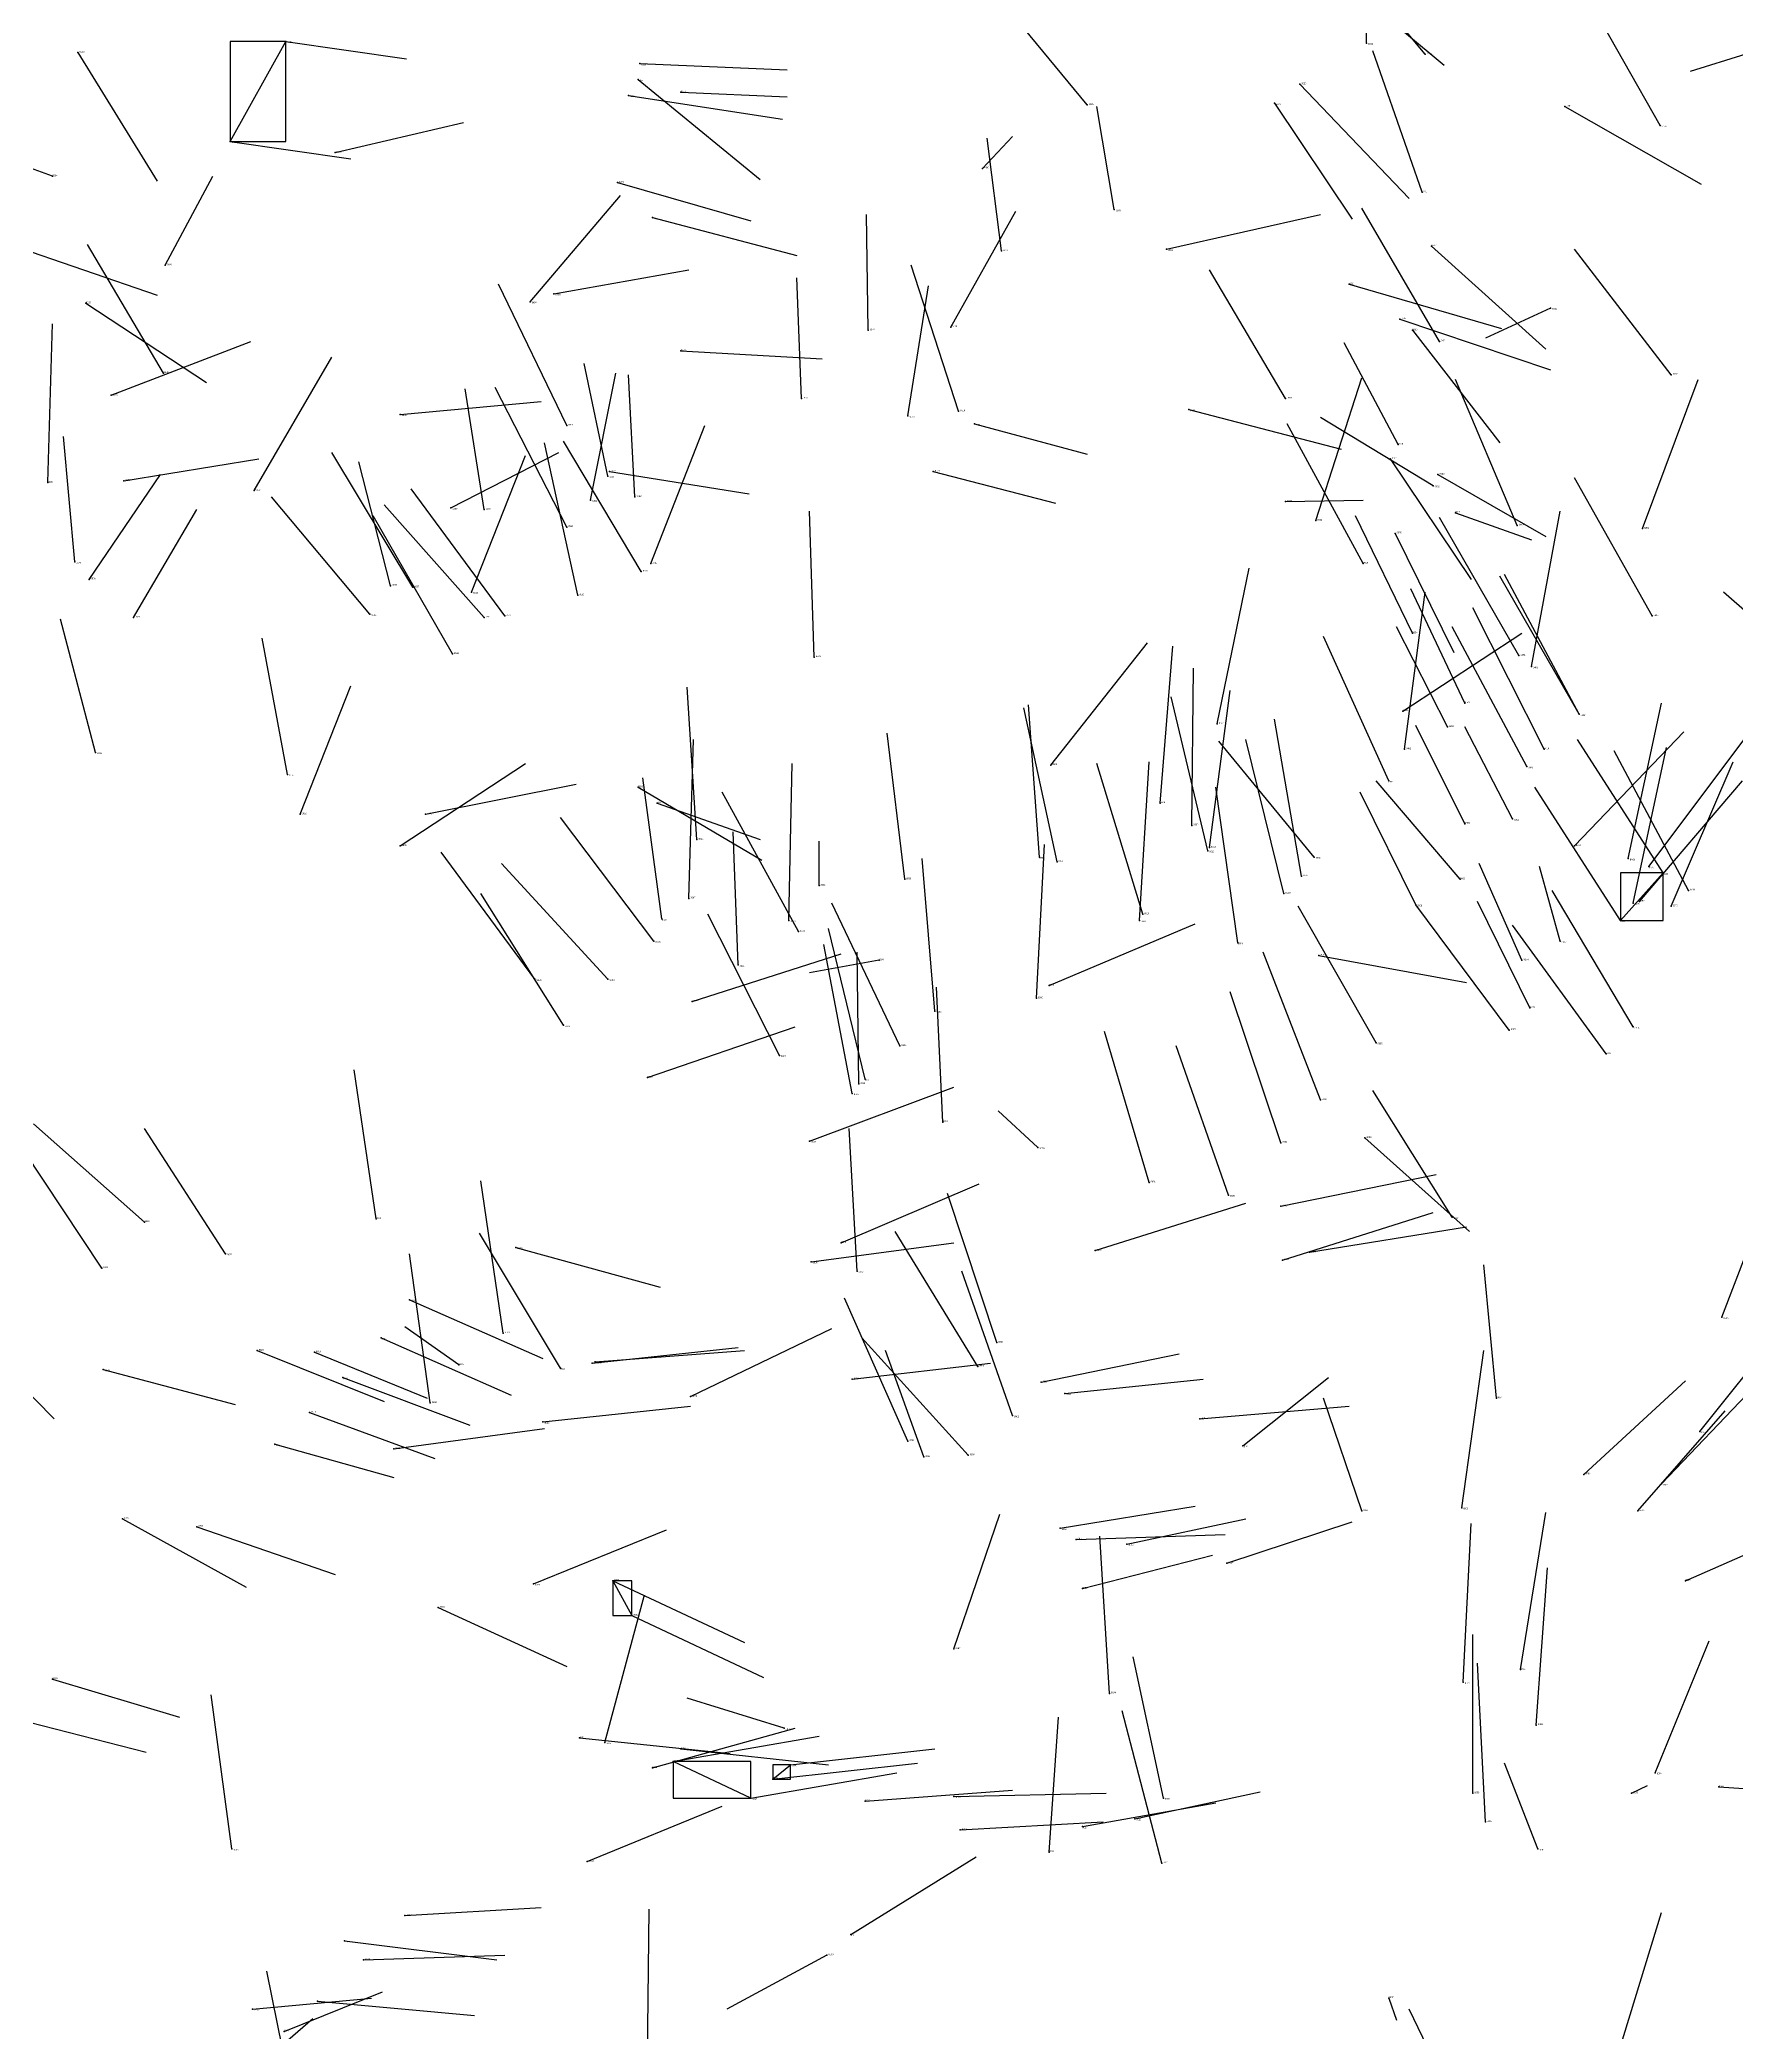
# Model space of a CAD drawing. Extents: x 59.1 to 70.8, y 600.3 to 605.1.
# Drawn here: x 63.155 to 64.224, y 602.016 to 603.272 of the extents above; entities that cross this region are included whole.
import ezdxf

# ---------------------------------------------------------------- set-up
doc = ezdxf.new("R2010")
doc.units = 0
for name, color, linetype in [('Clients', 3, 'CONTINUOUS'), ('Facilities', 3, 'CONTINUOUS'), ('Facilities_lines', 3, 'CONTINUOUS'), ('Min_max_boxes', 1, 'CONTINUOUS'), ('Normals', 1, 'CONTINUOUS'), ('Source_points', 5, 'CONTINUOUS'), ('Text', 3, 'CONTINUOUS')]:
    doc.layers.add(name, color=color, linetype=linetype)

msp = doc.modelspace()

# ---------------------------------------------------------------- linework, layer by layer
at = {"layer": 'Clients', "color": 5}
for p in [(63.31, 603.271, 462.538), (64.151, 602.717, 458.7), (63.528, 602.279, 459.633), (63.554, 602.187, 462.934), (63.628, 602.185, 462.741)]:
    msp.add_point(p, dxfattribs=at)
at = {"layer": 'Facilities', "color": 3}
for p in [(63.179, 603.264, 461.718), (63.991, 603.27, 461.925), (64.028, 603.263, 456.976), (63.532, 603.247, 462.538), (63.533, 603.257, 460.539), (63.526, 603.237, 460.484), (63.559, 603.239, 462.719), (63.949, 603.244, 460.963), (63.815, 603.231, 457.87), (63.933, 603.232, 457.049), (64.116, 603.23, 461.013), (64.176, 603.218, 457.842), (63.275, 603.208, 462.536), (63.341, 603.201, 459.941), (63.163, 603.186, 457.032), (63.749, 603.191, 462.832), (63.519, 603.182, 462.796), (64.026, 603.176, 462.342), (63.541, 603.16, 462.808), (63.832, 603.165, 457.061), (63.761, 603.139, 457.111), (63.865, 603.14, 461.94), (64.032, 603.142, 461.446), (63.234, 603.13, 455.112), (63.479, 603.112, 459.935), (63.98, 603.118, 461.645), (63.184, 603.106, 460.929), (63.464, 603.107, 462.026), (64.012, 603.096, 461.559), (64.107, 603.103, 462.779), (63.677, 603.089, 457.187), (63.729, 603.091, 455.644), (64.02, 603.089, 457.151), (63.559, 603.076, 462.638), (64.037, 603.082, 457.896), (63.233, 603.062, 461.269), (64.183, 603.061, 459.113), (63.2, 603.048, 459.96), (63.635, 603.046, 457.237), (63.94, 603.046, 457.833), (63.382, 603.036, 459.92), (63.702, 603.035, 459.958), (63.734, 603.038, 460.912), (63.879, 603.039, 461.953), (63.487, 603.029, 461.405), (63.744, 603.03, 462.254), (64.006, 603.008, 457.209), (64.011, 603.017, 461.301), (63.513, 602.997, 457.303), (63.514, 603, 462.725), (63.718, 603, 462.451), (64.036, 602.998, 461.232), (63.16, 602.993, 455.604), (63.208, 602.994, 462.198), (63.29, 602.988, 459.854), (63.53, 602.984, 457.74), (64.033, 602.991, 461.289), (63.414, 602.977, 462.058), (63.435, 602.976, 457.361), (63.502, 602.982, 455.701), (63.94, 602.981, 462.53), (64.047, 602.974, 461.202), (63.487, 602.965, 461.338), (63.959, 602.969, 461.027), (64.009, 602.961, 457.288), (64.086, 602.966, 459.145), (64.165, 602.964, 460.26), (63.177, 602.943, 459.887), (63.534, 602.937, 461.304), (63.54, 602.942, 459.133), (63.989, 602.942, 459.212), (63.186, 602.932, 459.272), (63.376, 602.928, 457.416), (63.39, 602.927, 461.423), (63.427, 602.924, 459.17), (63.494, 602.922, 459.783), (63.214, 602.908, 459.232), (63.363, 602.91, 461.032), (63.435, 602.908, 461.095), (63.448, 602.909, 459.897), (64.171, 602.909, 459.11), (64.02, 602.898, 457.371), (63.415, 602.885, 460.957), (63.643, 602.883, 460.732), (64.087, 602.884, 458.989), (64.095, 602.877, 460.363), (64.014, 602.849, 461.239), (64.053, 602.854, 457.336), (64.125, 602.847, 459.17), (64.125, 602.847, 458.95), (63.897, 602.841, 460.294), (64.042, 602.839, 457.404), (63.19, 602.823, 457.422), (64.015, 602.825, 460.363), (64.103, 602.825, 459.222), (63.311, 602.809, 455.793), (63.792, 602.815, 460.846), (64.092, 602.814, 458.997), (63.532, 602.801, 461.503), (64.005, 602.805, 459.045), (63.319, 602.784, 459.182), (63.398, 602.784, 462.756), (63.544, 602.791, 461.304), (63.861, 602.791, 459.845), (63.881, 602.777, 459.775), (64.053, 602.778, 457.452), (64.083, 602.781, 457.407), (63.382, 602.764, 455.507), (63.569, 602.768, 460.617), (63.785, 602.757, 459.883), (63.891, 602.761, 459.162), (63.892, 602.763, 460.441), (63.958, 602.757, 457.883), (64.122, 602.764, 460.865), (63.796, 602.754, 459.263), (63.95, 602.745, 459.587), (64.156, 602.756, 460.162), (64.169, 602.751, 460.723), (64.178, 602.747, 458.651), (63.646, 602.739, 461.372), (63.7, 602.743, 459.986), (63.939, 602.734, 459.639), (64.05, 602.743, 457.711), (64.194, 602.736, 458.582), (63.564, 602.731, 460.631), (63.85, 602.721, 459.209), (64.022, 602.727, 457.605), (64.159, 602.728, 460.149), (64.163, 602.729, 460.769), (64.183, 602.726, 460.656), (63.547, 602.718, 457.837), (63.627, 602.717, 460.506), (63.633, 602.71, 460.039), (63.848, 602.717, 459.934), (63.542, 602.704, 460.192), (63.91, 602.703, 459.729), (63.961, 602.695, 462.39), (64.113, 602.704, 455.535), (63.595, 602.689, 457.837), (63.684, 602.692, 455.722), (64.089, 602.692, 457.497), (63.467, 602.68, 460.281), (63.513, 602.68, 460.228), (63.791, 602.676, 461.417), (63.566, 602.666, 462.436), (63.719, 602.66, 460.257), (63.783, 602.668, 460.405), (64.094, 602.662, 457.54), (63.485, 602.651, 460.278), (64.081, 602.648, 458.799), (64.159, 602.65, 458.31), (63.621, 602.632, 459.387), (63.697, 602.638, 459.366), (63.997, 602.64, 458.878), (64.142, 602.633, 458.197), (63.538, 602.618, 462.377), (63.667, 602.608, 460.408), (63.671, 602.614, 457.787), (63.675, 602.617, 460.356), (63.962, 602.604, 458.928), (63.724, 602.59, 457.766), (63.64, 602.578, 462.313), (63.784, 602.574, 455.758), (63.937, 602.577, 458.978), (63.99, 602.58, 462.355), (63.854, 602.552, 459.121), (63.904, 602.544, 459.024), (63.937, 602.537, 462.047), (63.221, 602.527, 461.874), (63.367, 602.529, 457.917), (64.045, 602.53, 462.954), (63.272, 602.507, 460.657), (63.455, 602.511, 459.595), (63.66, 602.514, 462.469), (63.82, 602.509, 462.074), (63.955, 602.508, 462.007), (63.194, 602.498, 460.696), (63.641, 602.502, 462.968), (63.67, 602.496, 457.823), (63.938, 602.503, 462.062), (63.388, 602.478, 459.694), (63.447, 602.457, 460.795), (64.215, 602.467, 460.824), (63.292, 602.446, 459.908), (63.328, 602.445, 459.82), (63.37, 602.454, 459.74), (63.758, 602.451, 459.288), (63.195, 602.434, 460.027), (63.419, 602.437, 461.382), (63.483, 602.435, 460.551), (63.503, 602.438, 462.946), (63.505, 602.439, 463.007), (63.746, 602.436, 459.301), (63.346, 602.429, 459.788), (63.667, 602.428, 462.945), (63.786, 602.426, 462.618), (63.801, 602.419, 462.973), (63.325, 602.407, 459.838), (63.401, 602.413, 457.91), (63.565, 602.417, 461.867), (64.073, 602.416, 460.87), (63.472, 602.401, 463.201), (63.768, 602.405, 459.267), (63.886, 602.403, 462.444), (64.201, 602.395, 460.973), (63.303, 602.387, 459.885), (63.378, 602.384, 463.252), (63.702, 602.389, 459.307), (63.74, 602.38, 459.318), (63.913, 602.386, 462.685), (63.712, 602.379, 460.679), (64.128, 602.368, 461.073), (64.177, 602.362, 461.012), (63.988, 602.345, 460.92), (64.051, 602.347, 461.602), (64.162, 602.345, 461.061), (63.207, 602.34, 460.089), (63.254, 602.335, 459.98), (63.798, 602.334, 462.857), (63.808, 602.327, 462.343), (63.84, 602.324, 462.753), (63.903, 602.312, 462.713), (63.466, 602.299, 463.235), (63.516, 602.301, 459.645), (63.812, 602.296, 462.914), (64.192, 602.301, 461.229), (63.406, 602.284, 459.736), (63.731, 602.258, 461.078), (64.088, 602.245, 461.519), (63.163, 602.239, 460.118), (63.829, 602.23, 461.521), (64.052, 602.237, 461.589), (63.624, 602.208, 460.664), (64.098, 602.21, 461.571), (63.495, 602.202, 462.679), (63.511, 602.199, 461.638), (63.559, 602.195, 462.653), (63.541, 602.183, 463.166), (64.173, 602.18, 462.349), (63.617, 602.176, 462.795), (64.058, 602.167, 461.675), (64.158, 602.167, 462.596), (64.213, 602.171, 460.212), (63.603, 602.164, 462.844), (63.675, 602.162, 462.629), (63.731, 602.165, 462.437), (63.863, 602.164, 461.352), (63.735, 602.144, 462.53), (63.812, 602.146, 462.775), (63.845, 602.151, 462.791), (64.066, 602.149, 461.819), (63.276, 602.132, 461.309), (63.791, 602.13, 461.131), (64.099, 602.132, 461.17), (63.5, 602.124, 463.334), (63.862, 602.123, 461.56), (63.385, 602.09, 459.816), (63.347, 602.074, 459.919), (63.666, 602.078, 463.247), (63.359, 602.062, 459.869), (63.651, 602.065, 460.602), (63.289, 602.031, 460.03), (63.33, 602.036, 460.342), (64.005, 602.038, 460.232), (63.309, 602.017, 459.958)]:
    msp.add_point(p, dxfattribs=at)
at = {"layer": 'Facilities_lines', "color": 3}
for p, q in [((63.275, 603.208, 462.536), (63.31, 603.271, 462.538)), ((64.178, 602.747, 458.651), (64.151, 602.717, 458.7)), ((63.516, 602.301, 459.645), (63.528, 602.279, 459.633)), ((63.603, 602.164, 462.844), (63.554, 602.187, 462.934)), ((63.617, 602.176, 462.795), (63.628, 602.185, 462.741))]:
    msp.add_line(p, q, dxfattribs=at)
at = {"layer": 'Min_max_boxes', "color": 1}
for p, q in [((63.31, 603.271, 462.536), (63.275, 603.271, 462.536)), ((63.275, 603.271, 462.536), (63.275, 603.208, 462.536)), ((63.31, 603.271, 462.538), (63.275, 603.271, 462.538)), ((63.275, 603.271, 462.538), (63.275, 603.208, 462.538)), ((63.275, 603.271, 462.536), (63.275, 603.271, 462.538)), ((63.31, 603.208, 462.536), (63.31, 603.271, 462.536)), ((63.31, 603.208, 462.538), (63.31, 603.271, 462.538)), ((63.31, 603.271, 462.536), (63.31, 603.271, 462.538)), ((63.275, 603.208, 462.536), (63.31, 603.208, 462.536)), ((63.275, 603.208, 462.538), (63.31, 603.208, 462.538)), ((63.275, 603.208, 462.536), (63.275, 603.208, 462.538)), ((63.31, 603.208, 462.536), (63.31, 603.208, 462.538)), ((64.178, 602.747, 458.651), (64.151, 602.747, 458.651)), ((64.151, 602.747, 458.651), (64.151, 602.717, 458.651)), ((64.178, 602.747, 458.7), (64.151, 602.747, 458.7)), ((64.151, 602.747, 458.7), (64.151, 602.717, 458.7)), ((64.151, 602.747, 458.651), (64.151, 602.747, 458.7)), ((64.178, 602.717, 458.651), (64.178, 602.747, 458.651)), ((64.178, 602.717, 458.7), (64.178, 602.747, 458.7)), ((64.178, 602.747, 458.651), (64.178, 602.747, 458.7)), ((64.151, 602.717, 458.651), (64.178, 602.717, 458.651)), ((64.151, 602.717, 458.7), (64.178, 602.717, 458.7)), ((64.151, 602.717, 458.651), (64.151, 602.717, 458.7)), ((64.178, 602.717, 458.651), (64.178, 602.717, 458.7)), ((63.528, 602.301, 459.633), (63.516, 602.301, 459.633)), ((63.516, 602.301, 459.633), (63.516, 602.279, 459.633)), ((63.528, 602.301, 459.645), (63.516, 602.301, 459.645)), ((63.516, 602.301, 459.645), (63.516, 602.279, 459.645)), ((63.516, 602.301, 459.633), (63.516, 602.301, 459.645)), ((63.528, 602.279, 459.633), (63.528, 602.301, 459.633)), ((63.528, 602.279, 459.645), (63.528, 602.301, 459.645)), ((63.528, 602.301, 459.633), (63.528, 602.301, 459.645)), ((63.516, 602.279, 459.633), (63.528, 602.279, 459.633)), ((63.516, 602.279, 459.645), (63.528, 602.279, 459.645)), ((63.516, 602.279, 459.633), (63.516, 602.279, 459.645)), ((63.528, 602.279, 459.633), (63.528, 602.279, 459.645)), ((63.603, 602.187, 462.844), (63.554, 602.187, 462.844)), ((63.554, 602.187, 462.844), (63.554, 602.164, 462.844)), ((63.603, 602.187, 462.934), (63.554, 602.187, 462.934)), ((63.554, 602.187, 462.934), (63.554, 602.164, 462.934)), ((63.554, 602.187, 462.844), (63.554, 602.187, 462.934)), ((63.603, 602.164, 462.844), (63.603, 602.187, 462.844)), ((63.603, 602.164, 462.934), (63.603, 602.187, 462.934)), ((63.603, 602.187, 462.844), (63.603, 602.187, 462.934)), ((63.628, 602.185, 462.741), (63.617, 602.185, 462.741)), ((63.617, 602.185, 462.741), (63.617, 602.176, 462.741)), ((63.628, 602.185, 462.795), (63.617, 602.185, 462.795)), ((63.617, 602.185, 462.795), (63.617, 602.176, 462.795)), ((63.617, 602.185, 462.741), (63.617, 602.185, 462.795)), ((63.628, 602.176, 462.741), (63.628, 602.185, 462.741)), ((63.628, 602.176, 462.795), (63.628, 602.185, 462.795)), ((63.628, 602.185, 462.741), (63.628, 602.185, 462.795)), ((63.617, 602.176, 462.741), (63.628, 602.176, 462.741)), ((63.617, 602.176, 462.795), (63.628, 602.176, 462.795)), ((63.617, 602.176, 462.741), (63.617, 602.176, 462.795)), ((63.628, 602.176, 462.741), (63.628, 602.176, 462.795)), ((63.554, 602.164, 462.844), (63.603, 602.164, 462.844)), ((63.554, 602.164, 462.934), (63.603, 602.164, 462.934)), ((63.554, 602.164, 462.844), (63.554, 602.164, 462.934)), ((63.603, 602.164, 462.844), (63.603, 602.164, 462.934))]:
    msp.add_line(p, q, dxfattribs=at)
at = {"layer": 'Normals', "color": 1}
for p, q in [((63.991, 603.27, 461.925), (63.992, 603.367, 461.902)), ((64.028, 603.263, 456.976), (63.964, 603.34, 456.98)), ((63.968, 603.316, 457.365), (64.04, 603.256, 457.331)), ((63.815, 603.231, 457.87), (63.759, 603.299, 457.917)), ((64.176, 603.218, 457.842), (64.128, 603.303, 457.865)), ((63.179, 603.264, 461.718), (63.229, 603.183, 461.75)), ((63.31, 603.271, 462.538), (63.386, 603.26, 462.475)), ((64.026, 603.176, 462.342), (63.995, 603.265, 462.309)), ((64.23, 603.263, 462.378), (64.195, 603.252, 462.471)), ((63.532, 603.247, 462.538), (63.609, 603.184, 462.53)), ((63.533, 603.257, 460.539), (63.626, 603.253, 460.576)), ((63.526, 603.237, 460.484), (63.623, 603.222, 460.503)), ((63.559, 603.239, 462.719), (63.626, 603.236, 462.645)), ((63.949, 603.244, 460.963), (64.018, 603.172, 460.954)), ((63.832, 603.165, 457.061), (63.821, 603.23, 457.137)), ((63.933, 603.232, 457.049), (63.982, 603.159, 457.001)), ((64.116, 603.23, 461.013), (64.202, 603.181, 461.026)), ((63.341, 603.201, 459.941), (63.422, 603.22, 459.885)), ((63.749, 603.191, 462.832), (63.768, 603.211, 462.928)), ((63.761, 603.139, 457.111), (63.752, 603.21, 457.181)), ((63.163, 603.186, 457.032), (63.122, 603.201, 457.122)), ((63.275, 603.208, 462.536), (63.351, 603.197, 462.473)), ((63.234, 603.13, 455.112), (63.264, 603.186, 455.189)), ((63.464, 603.107, 462.026), (63.521, 603.174, 461.979)), ((63.519, 603.182, 462.796), (63.603, 603.158, 462.747)), ((63.541, 603.16, 462.808), (63.632, 603.136, 462.775)), ((63.677, 603.089, 457.187), (63.676, 603.162, 457.255)), ((63.729, 603.091, 455.644), (63.77, 603.164, 455.59)), ((63.865, 603.14, 461.94), (63.962, 603.162, 461.953)), ((64.037, 603.082, 457.896), (63.988, 603.166, 457.918)), ((63.136, 603.143, 455.624), (63.229, 603.111, 455.643)), ((63.233, 603.062, 461.269), (63.185, 603.143, 461.236)), ((64.032, 603.142, 461.446), (64.104, 603.077, 461.469)), ((64.183, 603.061, 459.113), (64.122, 603.14, 459.109)), ((63.479, 603.112, 459.935), (63.564, 603.127, 459.885)), ((63.635, 603.046, 457.237), (63.632, 603.122, 457.302)), ((63.734, 603.038, 460.912), (63.704, 603.13, 460.887)), ((63.94, 603.046, 457.833), (63.892, 603.127, 457.867)), ((63.487, 603.029, 461.405), (63.444, 603.118, 461.39)), ((63.702, 603.035, 459.958), (63.715, 603.117, 459.902)), ((63.98, 603.118, 461.645), (64.076, 603.09, 461.639)), ((63.184, 603.106, 460.929), (63.26, 603.056, 460.887)), ((64.012, 603.096, 461.559), (64.107, 603.064, 461.556)), ((64.107, 603.103, 462.779), (64.066, 603.084, 462.868)), ((63.16, 602.993, 455.604), (63.163, 603.093, 455.601)), ((64.02, 603.089, 457.151), (64.075, 603.018, 457.107)), ((63.2, 603.048, 459.96), (63.288, 603.082, 459.927)), ((63.29, 602.988, 459.854), (63.339, 603.072, 459.878)), ((63.559, 603.076, 462.638), (63.648, 603.071, 462.593)), ((64.011, 603.017, 461.301), (63.977, 603.081, 461.232)), ((63.513, 602.997, 457.303), (63.498, 603.068, 457.372)), ((63.502, 602.982, 455.701), (63.518, 603.062, 455.644)), ((63.53, 602.984, 457.74), (63.526, 603.061, 457.803)), ((63.959, 602.969, 461.027), (63.988, 603.059, 460.994)), ((64.086, 602.966, 459.145), (64.047, 603.058, 459.153)), ((64.165, 602.964, 460.26), (64.2, 603.058, 460.261)), ((63.435, 602.976, 457.361), (63.423, 603.052, 457.425)), ((63.487, 602.965, 461.338), (63.442, 603.053, 461.323)), ((63.382, 603.036, 459.92), (63.471, 603.044, 459.875)), ((63.879, 603.039, 461.953), (63.975, 603.014, 461.967)), ((64.033, 602.991, 461.289), (63.962, 603.034, 461.233)), ((63.177, 602.943, 459.887), (63.17, 603.022, 459.948)), ((63.54, 602.942, 459.133), (63.574, 603.029, 459.168)), ((63.744, 603.03, 462.254), (63.815, 603.011, 462.322)), ((63.989, 602.942, 459.212), (63.941, 603.03, 459.22)), ((63.208, 602.994, 462.198), (63.293, 603.008, 462.147)), ((63.39, 602.927, 461.423), (63.339, 603.012, 461.41)), ((63.414, 602.977, 462.058), (63.482, 603.012, 461.993)), ((63.427, 602.924, 459.17), (63.461, 603.01, 459.207)), ((63.494, 602.922, 459.783), (63.473, 603.018, 459.8)), ((63.534, 602.937, 461.304), (63.485, 603.019, 461.274)), ((64.006, 603.008, 457.209), (64.057, 602.932, 457.169)), ((63.186, 602.932, 459.272), (63.231, 602.998, 459.212)), ((63.376, 602.928, 457.416), (63.356, 603.006, 457.476)), ((63.514, 603, 462.725), (63.602, 602.986, 462.679)), ((63.718, 603, 462.451), (63.795, 602.98, 462.511)), ((64.036, 602.998, 461.232), (64.104, 602.959, 461.294)), ((64.171, 602.909, 459.11), (64.122, 602.996, 459.112)), ((63.363, 602.91, 461.032), (63.301, 602.984, 461.056)), ((63.448, 602.909, 459.897), (63.389, 602.989, 459.884)), ((63.214, 602.908, 459.232), (63.254, 602.976, 459.171)), ((63.415, 602.885, 460.957), (63.365, 602.972, 460.952)), ((63.435, 602.908, 461.095), (63.372, 602.979, 461.126)), ((63.643, 602.883, 460.732), (63.64, 602.975, 460.694)), ((63.94, 602.981, 462.53), (63.989, 602.982, 462.617)), ((64.02, 602.898, 457.371), (63.984, 602.972, 457.428)), ((64.087, 602.884, 458.989), (64.037, 602.971, 458.984)), ((64.047, 602.974, 461.202), (64.095, 602.957, 461.288)), ((64.095, 602.877, 460.363), (64.113, 602.975, 460.366)), ((64.009, 602.961, 457.288), (64.046, 602.886, 457.234)), ((63.897, 602.841, 460.294), (63.917, 602.939, 460.295)), ((64.125, 602.847, 458.95), (64.075, 602.934, 458.946)), ((64.125, 602.847, 459.17), (64.078, 602.935, 459.171)), ((64.015, 602.825, 460.363), (64.028, 602.924, 460.362)), ((64.053, 602.854, 457.336), (64.019, 602.926, 457.396)), ((64.29, 602.859, 458.507), (64.216, 602.924, 458.492)), ((64.103, 602.825, 459.222), (64.058, 602.914, 459.227)), ((63.19, 602.823, 457.422), (63.168, 602.907, 457.471)), ((63.311, 602.809, 455.793), (63.295, 602.895, 455.745)), ((64.005, 602.805, 459.045), (63.964, 602.896, 459.049)), ((64.042, 602.839, 457.404), (64.01, 602.902, 457.474)), ((64.014, 602.849, 461.239), (64.089, 602.898, 461.284)), ((64.092, 602.814, 458.997), (64.045, 602.902, 458.997)), ((63.792, 602.815, 460.846), (63.853, 602.892, 460.829)), ((63.861, 602.791, 459.845), (63.869, 602.89, 459.837)), ((63.881, 602.777, 459.775), (63.882, 602.876, 459.764)), ((63.319, 602.784, 459.182), (63.351, 602.865, 459.231)), ((63.569, 602.768, 460.617), (63.563, 602.864, 460.588)), ((63.891, 602.761, 459.162), (63.868, 602.858, 459.165)), ((63.892, 602.763, 460.441), (63.905, 602.862, 460.448)), ((63.796, 602.754, 459.263), (63.775, 602.851, 459.272)), ((63.785, 602.757, 459.883), (63.778, 602.853, 459.854)), ((64.156, 602.756, 460.162), (64.177, 602.854, 460.168)), ((63.7, 602.743, 459.986), (63.689, 602.835, 459.948)), ((63.95, 602.745, 459.587), (63.933, 602.844, 459.586)), ((64.053, 602.778, 457.452), (64.022, 602.84, 457.524)), ((64.083, 602.781, 457.407), (64.053, 602.839, 457.483)), ((64.122, 602.764, 460.865), (64.191, 602.836, 460.858)), ((63.564, 602.731, 460.631), (63.567, 602.831, 460.637)), ((63.958, 602.757, 457.883), (63.898, 602.83, 457.916)), ((63.939, 602.734, 459.639), (63.915, 602.831, 459.639)), ((64.178, 602.747, 458.651), (64.124, 602.831, 458.641)), ((64.194, 602.736, 458.582), (64.147, 602.824, 458.583)), ((64.159, 602.728, 460.149), (64.18, 602.826, 460.156)), ((64.169, 602.751, 460.723), (64.229, 602.831, 460.724)), ((63.382, 602.764, 455.507), (63.461, 602.816, 455.541)), ((63.547, 602.718, 457.837), (63.535, 602.807, 457.881)), ((63.627, 602.717, 460.506), (63.629, 602.816, 460.518)), ((63.85, 602.721, 459.209), (63.821, 602.816, 459.217)), ((63.848, 602.717, 459.934), (63.854, 602.817, 459.927)), ((64.183, 602.726, 460.656), (64.222, 602.817, 460.673)), ((63.398, 602.784, 462.756), (63.493, 602.803, 462.781)), ((63.532, 602.801, 461.503), (63.61, 602.755, 461.46)), ((63.633, 602.71, 460.039), (63.585, 602.798, 460.038)), ((63.91, 602.703, 459.729), (63.896, 602.801, 459.718)), ((64.022, 602.727, 457.605), (63.987, 602.798, 457.666)), ((64.05, 602.743, 457.711), (63.997, 602.805, 457.769)), ((64.151, 602.717, 458.7), (64.097, 602.801, 458.69)), ((64.163, 602.729, 460.769), (64.228, 602.805, 460.768)), ((63.542, 602.704, 460.192), (63.483, 602.782, 460.213)), ((63.544, 602.791, 461.304), (63.609, 602.768, 461.376)), ((63.595, 602.689, 457.837), (63.592, 602.773, 457.892)), ((63.467, 602.68, 460.281), (63.408, 602.76, 460.288)), ((63.646, 602.739, 461.372), (63.646, 602.767, 461.468)), ((63.783, 602.668, 460.405), (63.788, 602.765, 460.43)), ((63.513, 602.68, 460.228), (63.446, 602.753, 460.24)), ((63.719, 602.66, 460.257), (63.711, 602.756, 460.284)), ((64.089, 602.692, 457.497), (64.062, 602.753, 457.572)), ((64.113, 602.704, 455.535), (64.1, 602.751, 455.622)), ((63.485, 602.651, 460.278), (63.433, 602.734, 460.296)), ((64.159, 602.65, 458.31), (64.108, 602.736, 458.316)), ((63.621, 602.632, 459.387), (63.576, 602.721, 459.377)), ((63.697, 602.638, 459.366), (63.654, 602.728, 459.36)), ((63.997, 602.64, 458.878), (63.948, 602.726, 458.866)), ((64.081, 602.648, 458.799), (64.022, 602.727, 458.785)), ((64.094, 602.662, 457.54), (64.061, 602.729, 457.607)), ((63.675, 602.617, 460.356), (63.652, 602.712, 460.379)), ((63.791, 602.676, 461.417), (63.883, 602.715, 461.427)), ((64.142, 602.633, 458.197), (64.083, 602.714, 458.193)), ((63.566, 602.666, 462.436), (63.66, 602.696, 462.454)), ((63.667, 602.608, 460.408), (63.649, 602.702, 460.436)), ((63.671, 602.614, 457.787), (63.67, 602.697, 457.842)), ((63.962, 602.604, 458.928), (63.926, 602.697, 458.926)), ((63.961, 602.695, 462.39), (64.054, 602.678, 462.357)), ((63.684, 602.692, 455.722), (63.64, 602.684, 455.811)), ((63.724, 602.59, 457.766), (63.72, 602.675, 457.818)), ((63.937, 602.577, 458.978), (63.905, 602.672, 458.979)), ((63.538, 602.618, 462.377), (63.631, 602.65, 462.394)), ((63.854, 602.552, 459.121), (63.826, 602.647, 459.133)), ((63.904, 602.544, 459.024), (63.871, 602.638, 459.031)), ((63.367, 602.529, 457.917), (63.353, 602.623, 457.947)), ((63.64, 602.578, 462.313), (63.731, 602.612, 462.339)), ((64.045, 602.53, 462.954), (63.995, 602.61, 462.921)), ((63.784, 602.574, 455.758), (63.759, 602.597, 455.852)), ((63.221, 602.527, 461.874), (63.151, 602.589, 461.909)), ((63.272, 602.507, 460.657), (63.221, 602.586, 460.622)), ((63.67, 602.496, 457.823), (63.665, 602.586, 457.867)), ((63.194, 602.498, 460.696), (63.145, 602.572, 460.65)), ((63.99, 602.58, 462.355), (64.056, 602.521, 462.308)), ((63.937, 602.537, 462.047), (64.035, 602.557, 462.056)), ((63.447, 602.457, 460.795), (63.433, 602.553, 460.821)), ((63.66, 602.514, 462.469), (63.747, 602.551, 462.501)), ((63.758, 602.451, 459.288), (63.727, 602.545, 459.305)), ((64.215, 602.467, 460.824), (64.248, 602.553, 460.862)), ((63.82, 602.509, 462.074), (63.915, 602.539, 462.079)), ((63.938, 602.503, 462.062), (64.033, 602.533, 462.067)), ((63.483, 602.435, 460.551), (63.432, 602.52, 460.567)), ((63.746, 602.436, 459.301), (63.694, 602.521, 459.307)), ((63.955, 602.508, 462.007), (64.054, 602.524, 462.011)), ((63.401, 602.413, 457.91), (63.388, 602.507, 457.942)), ((63.455, 602.511, 459.595), (63.546, 602.486, 459.629)), ((63.641, 602.502, 462.968), (63.731, 602.514, 463.011)), ((63.768, 602.405, 459.267), (63.736, 602.496, 459.295)), ((64.073, 602.416, 460.87), (64.065, 602.5, 460.923)), ((63.096, 602.472, 461.101), (63.164, 602.403, 461.077)), ((63.388, 602.478, 459.694), (63.472, 602.441, 459.734)), ((63.702, 602.389, 459.307), (63.662, 602.479, 459.326)), ((63.419, 602.437, 461.382), (63.385, 602.461, 461.473)), ((63.565, 602.417, 461.867), (63.654, 602.46, 461.851)), ((64.201, 602.395, 460.973), (64.257, 602.465, 461.017)), ((63.292, 602.446, 459.908), (63.372, 602.414, 459.958)), ((63.328, 602.445, 459.82), (63.399, 602.416, 459.884)), ((63.37, 602.454, 459.74), (63.452, 602.418, 459.784)), ((63.503, 602.438, 462.946), (63.595, 602.448, 462.983)), ((63.505, 602.439, 463.007), (63.599, 602.446, 463.04)), ((63.74, 602.38, 459.318), (63.673, 602.454, 459.311)), ((63.712, 602.379, 460.679), (63.688, 602.446, 460.749)), ((63.786, 602.426, 462.618), (63.873, 602.444, 462.664)), ((64.051, 602.347, 461.602), (64.065, 602.446, 461.606)), ((63.195, 602.434, 460.027), (63.278, 602.412, 460.078)), ((63.667, 602.428, 462.945), (63.754, 602.438, 462.993)), ((63.346, 602.429, 459.788), (63.426, 602.399, 459.84)), ((63.801, 602.419, 462.973), (63.888, 602.428, 463.021)), ((63.913, 602.386, 462.685), (63.967, 602.429, 462.757)), ((64.128, 602.368, 461.073), (64.192, 602.427, 461.122)), ((64.177, 602.362, 461.012), (64.235, 602.423, 461.066)), ((63.325, 602.407, 459.838), (63.404, 602.378, 459.891)), ((63.472, 602.401, 463.201), (63.565, 602.411, 463.237)), ((63.886, 602.403, 462.444), (63.98, 602.411, 462.477)), ((63.988, 602.345, 460.92), (63.964, 602.416, 460.986)), ((64.162, 602.345, 461.061), (64.217, 602.408, 461.115)), ((63.378, 602.384, 463.252), (63.473, 602.397, 463.281)), ((63.303, 602.387, 459.885), (63.378, 602.366, 459.948)), ((63.731, 602.258, 461.078), (63.76, 602.343, 461.123)), ((63.798, 602.334, 462.857), (63.883, 602.348, 462.907)), ((64.088, 602.245, 461.519), (64.104, 602.344, 461.516)), ((63.207, 602.34, 460.089), (63.285, 602.297, 460.135)), ((63.254, 602.335, 459.98), (63.341, 602.305, 460.021)), ((63.466, 602.299, 463.235), (63.55, 602.333, 463.276)), ((63.808, 602.327, 462.343), (63.902, 602.33, 462.377)), ((63.84, 602.324, 462.753), (63.915, 602.34, 462.818)), ((63.903, 602.312, 462.713), (63.982, 602.338, 462.768)), ((64.052, 602.237, 461.589), (64.057, 602.337, 461.584)), ((64.192, 602.301, 461.229), (64.274, 602.337, 461.272)), ((63.829, 602.23, 461.521), (63.823, 602.329, 461.512)), ((63.812, 602.296, 462.914), (63.894, 602.317, 462.967)), ((64.098, 602.21, 461.571), (64.105, 602.309, 461.561)), ((63.516, 602.301, 459.645), (63.599, 602.262, 459.685)), ((63.406, 602.284, 459.736), (63.487, 602.247, 459.782)), ((63.511, 602.199, 461.638), (63.536, 602.292, 461.61)), ((63.528, 602.279, 459.633), (63.611, 602.24, 459.673)), ((64.058, 602.167, 461.675), (64.058, 602.267, 461.676)), ((64.173, 602.18, 462.349), (64.207, 602.263, 462.394)), ((63.863, 602.164, 461.352), (63.844, 602.253, 461.31)), ((64.066, 602.149, 461.819), (64.061, 602.249, 461.82)), ((63.163, 602.239, 460.118), (63.243, 602.215, 460.173)), ((63.276, 602.132, 461.309), (63.263, 602.229, 461.33)), ((63.624, 602.208, 460.664), (63.563, 602.227, 460.741)), ((63.862, 602.123, 461.56), (63.837, 602.219, 461.551)), ((63.14, 602.214, 460.165), (63.222, 602.193, 460.218)), ((63.541, 602.183, 463.166), (63.631, 602.208, 463.202)), ((63.791, 602.13, 461.131), (63.797, 602.215, 461.184)), ((63.495, 602.202, 462.679), (63.59, 602.192, 462.707)), ((63.554, 602.187, 462.934), (63.646, 602.203, 462.969)), ((63.559, 602.195, 462.653), (63.652, 602.185, 462.687)), ((63.628, 602.185, 462.741), (63.719, 602.195, 462.782)), ((63.603, 602.164, 462.844), (63.695, 602.18, 462.879)), ((63.617, 602.176, 462.795), (63.708, 602.186, 462.836)), ((64.099, 602.132, 461.17), (64.078, 602.186, 461.252)), ((63.675, 602.162, 462.629), (63.768, 602.169, 462.665)), ((63.731, 602.165, 462.437), (63.827, 602.167, 462.466)), ((63.845, 602.151, 462.791), (63.924, 602.168, 462.85)), ((64.158, 602.167, 462.596), (64.168, 602.172, 462.695)), ((64.213, 602.171, 460.212), (64.293, 602.166, 460.272)), ((63.5, 602.124, 463.334), (63.585, 602.159, 463.374)), ((63.812, 602.146, 462.775), (63.896, 602.161, 462.827)), ((63.735, 602.144, 462.53), (63.825, 602.149, 462.573)), ((63.666, 602.078, 463.247), (63.745, 602.127, 463.285)), ((63.385, 602.09, 459.816), (63.471, 602.095, 459.866)), ((63.538, 602, 460.83), (63.539, 602.094, 460.797)), ((64.15, 602.004, 462.074), (64.177, 602.092, 462.113)), ((63.347, 602.074, 459.919), (63.443, 602.062, 459.945)), ((63.316, 601.967, 461.67), (63.298, 602.055, 461.714)), ((63.359, 602.062, 459.869), (63.448, 602.065, 459.914)), ((63.651, 602.065, 460.602), (63.588, 602.031, 460.672)), ((63.309, 602.017, 459.958), (63.371, 602.042, 460.032)), ((63.289, 602.031, 460.03), (63.364, 602.038, 460.095)), ((63.33, 602.036, 460.342), (63.429, 602.027, 460.355)), ((64.005, 602.038, 460.232), (64.01, 602.024, 460.331)), ((64.06, 601.944, 461.154), (64.018, 602.031, 461.128)), ((63.276, 601.981, 460.005), (63.327, 602.025, 460.079))]:
    msp.add_line(p, q, dxfattribs=at)
at = {"layer": 'Source_points', "color": 5}
for p in [(63.179, 603.264, 461.718), (63.31, 603.271, 462.538), (63.991, 603.27, 461.925), (64.028, 603.263, 456.976), (63.532, 603.247, 462.538), (63.533, 603.257, 460.539), (63.526, 603.237, 460.484), (63.559, 603.239, 462.719), (63.949, 603.244, 460.963), (63.815, 603.231, 457.87), (63.933, 603.232, 457.049), (64.116, 603.23, 461.013), (64.176, 603.218, 457.842), (63.275, 603.208, 462.536), (63.341, 603.201, 459.941), (63.163, 603.186, 457.032), (63.749, 603.191, 462.832), (63.519, 603.182, 462.796), (64.026, 603.176, 462.342), (63.541, 603.16, 462.808), (63.832, 603.165, 457.061), (63.761, 603.139, 457.111), (63.865, 603.14, 461.94), (64.032, 603.142, 461.446), (63.234, 603.13, 455.112), (63.479, 603.112, 459.935), (63.98, 603.118, 461.645), (63.184, 603.106, 460.929), (63.464, 603.107, 462.026), (64.012, 603.096, 461.559), (64.107, 603.103, 462.779), (63.677, 603.089, 457.187), (63.729, 603.091, 455.644), (64.02, 603.089, 457.151), (63.559, 603.076, 462.638), (64.037, 603.082, 457.896), (63.233, 603.062, 461.269), (64.183, 603.061, 459.113), (63.2, 603.048, 459.96), (63.635, 603.046, 457.237), (63.94, 603.046, 457.833), (63.382, 603.036, 459.92), (63.702, 603.035, 459.958), (63.734, 603.038, 460.912), (63.879, 603.039, 461.953), (63.487, 603.029, 461.405), (63.744, 603.03, 462.254), (64.006, 603.008, 457.209), (64.011, 603.017, 461.301), (63.513, 602.997, 457.303), (63.514, 603, 462.725), (63.718, 603, 462.451), (64.036, 602.998, 461.232), (63.16, 602.993, 455.604), (63.208, 602.994, 462.198), (63.29, 602.988, 459.854), (63.53, 602.984, 457.74), (64.033, 602.991, 461.289), (63.414, 602.977, 462.058), (63.435, 602.976, 457.361), (63.502, 602.982, 455.701), (63.94, 602.981, 462.53), (64.047, 602.974, 461.202), (63.487, 602.965, 461.338), (63.959, 602.969, 461.027), (64.009, 602.961, 457.288), (64.086, 602.966, 459.145), (64.165, 602.964, 460.26), (63.177, 602.943, 459.887), (63.534, 602.937, 461.304), (63.54, 602.942, 459.133), (63.989, 602.942, 459.212), (63.186, 602.932, 459.272), (63.376, 602.928, 457.416), (63.39, 602.927, 461.423), (63.427, 602.924, 459.17), (63.494, 602.922, 459.783), (63.214, 602.908, 459.232), (63.363, 602.91, 461.032), (63.435, 602.908, 461.095), (63.448, 602.909, 459.897), (64.171, 602.909, 459.11), (64.02, 602.898, 457.371), (63.415, 602.885, 460.957), (63.643, 602.883, 460.732), (64.087, 602.884, 458.989), (64.095, 602.877, 460.363), (64.014, 602.849, 461.239), (64.053, 602.854, 457.336), (64.125, 602.847, 459.17), (64.125, 602.847, 458.95), (63.897, 602.841, 460.294), (64.042, 602.839, 457.404), (63.19, 602.823, 457.422), (64.015, 602.825, 460.363), (64.103, 602.825, 459.222), (63.311, 602.809, 455.793), (63.792, 602.815, 460.846), (64.092, 602.814, 458.997), (63.532, 602.801, 461.503), (64.005, 602.805, 459.045), (63.319, 602.784, 459.182), (63.398, 602.784, 462.756), (63.544, 602.791, 461.304), (63.861, 602.791, 459.845), (63.881, 602.777, 459.775), (64.053, 602.778, 457.452), (64.083, 602.781, 457.407), (63.382, 602.764, 455.507), (63.569, 602.768, 460.617), (63.785, 602.757, 459.883), (63.891, 602.761, 459.162), (63.892, 602.763, 460.441), (63.958, 602.757, 457.883), (64.122, 602.764, 460.865), (63.796, 602.754, 459.263), (63.95, 602.745, 459.587), (64.156, 602.756, 460.162), (64.169, 602.751, 460.723), (64.178, 602.747, 458.651), (63.646, 602.739, 461.372), (63.7, 602.743, 459.986), (63.939, 602.734, 459.639), (64.05, 602.743, 457.711), (64.194, 602.736, 458.582), (63.564, 602.731, 460.631), (63.85, 602.721, 459.209), (64.022, 602.727, 457.605), (64.159, 602.728, 460.149), (64.163, 602.729, 460.769), (64.183, 602.726, 460.656), (63.547, 602.718, 457.837), (63.627, 602.717, 460.506), (63.633, 602.71, 460.039), (63.848, 602.717, 459.934), (64.151, 602.717, 458.7), (63.542, 602.704, 460.192), (63.91, 602.703, 459.729), (63.961, 602.695, 462.39), (64.113, 602.704, 455.535), (63.595, 602.689, 457.837), (63.684, 602.692, 455.722), (64.089, 602.692, 457.497), (63.467, 602.68, 460.281), (63.513, 602.68, 460.228), (63.791, 602.676, 461.417), (63.566, 602.666, 462.436), (63.719, 602.66, 460.257), (63.783, 602.668, 460.405), (64.094, 602.662, 457.54), (63.485, 602.651, 460.278), (64.081, 602.648, 458.799), (64.159, 602.65, 458.31), (63.621, 602.632, 459.387), (63.697, 602.638, 459.366), (63.997, 602.64, 458.878), (64.142, 602.633, 458.197), (63.538, 602.618, 462.377), (63.667, 602.608, 460.408), (63.671, 602.614, 457.787), (63.675, 602.617, 460.356), (63.962, 602.604, 458.928), (63.724, 602.59, 457.766), (63.64, 602.578, 462.313), (63.784, 602.574, 455.758), (63.937, 602.577, 458.978), (63.99, 602.58, 462.355), (63.854, 602.552, 459.121), (63.904, 602.544, 459.024), (63.937, 602.537, 462.047), (63.221, 602.527, 461.874), (63.367, 602.529, 457.917), (64.045, 602.53, 462.954), (63.272, 602.507, 460.657), (63.455, 602.511, 459.595), (63.66, 602.514, 462.469), (63.82, 602.509, 462.074), (63.955, 602.508, 462.007), (63.194, 602.498, 460.696), (63.641, 602.502, 462.968), (63.67, 602.496, 457.823), (63.938, 602.503, 462.062), (63.388, 602.478, 459.694), (63.447, 602.457, 460.795), (64.215, 602.467, 460.824), (63.292, 602.446, 459.908), (63.328, 602.445, 459.82), (63.37, 602.454, 459.74), (63.758, 602.451, 459.288), (63.195, 602.434, 460.027), (63.419, 602.437, 461.382), (63.483, 602.435, 460.551), (63.503, 602.438, 462.946), (63.505, 602.439, 463.007), (63.746, 602.436, 459.301), (63.346, 602.429, 459.788), (63.667, 602.428, 462.945), (63.786, 602.426, 462.618), (63.801, 602.419, 462.973), (63.325, 602.407, 459.838), (63.401, 602.413, 457.91), (63.565, 602.417, 461.867), (64.073, 602.416, 460.87), (63.472, 602.401, 463.201), (63.768, 602.405, 459.267), (63.886, 602.403, 462.444), (64.201, 602.395, 460.973), (63.303, 602.387, 459.885), (63.378, 602.384, 463.252), (63.702, 602.389, 459.307), (63.74, 602.38, 459.318), (63.913, 602.386, 462.685), (63.712, 602.379, 460.679), (64.128, 602.368, 461.073), (64.177, 602.362, 461.012), (63.988, 602.345, 460.92), (64.051, 602.347, 461.602), (64.162, 602.345, 461.061), (63.207, 602.34, 460.089), (63.254, 602.335, 459.98), (63.798, 602.334, 462.857), (63.808, 602.327, 462.343), (63.84, 602.324, 462.753), (63.903, 602.312, 462.713), (63.466, 602.299, 463.235), (63.516, 602.301, 459.645), (63.812, 602.296, 462.914), (64.192, 602.301, 461.229), (63.406, 602.284, 459.736), (63.528, 602.279, 459.633), (63.731, 602.258, 461.078), (64.088, 602.245, 461.519), (63.163, 602.239, 460.118), (63.829, 602.23, 461.521), (64.052, 602.237, 461.589), (63.624, 602.208, 460.664), (64.098, 602.21, 461.571), (63.495, 602.202, 462.679), (63.511, 602.199, 461.638), (63.559, 602.195, 462.653), (63.541, 602.183, 463.166), (63.554, 602.187, 462.934), (63.628, 602.185, 462.741), (64.173, 602.18, 462.349), (63.617, 602.176, 462.795), (64.058, 602.167, 461.675), (64.158, 602.167, 462.596), (64.213, 602.171, 460.212), (63.603, 602.164, 462.844), (63.675, 602.162, 462.629), (63.731, 602.165, 462.437), (63.863, 602.164, 461.352), (63.735, 602.144, 462.53), (63.812, 602.146, 462.775), (63.845, 602.151, 462.791), (64.066, 602.149, 461.819), (63.276, 602.132, 461.309), (63.791, 602.13, 461.131), (64.099, 602.132, 461.17), (63.5, 602.124, 463.334), (63.862, 602.123, 461.56), (63.385, 602.09, 459.816), (63.347, 602.074, 459.919), (63.666, 602.078, 463.247), (63.359, 602.062, 459.869), (63.651, 602.065, 460.602), (63.289, 602.031, 460.03), (63.33, 602.036, 460.342), (64.005, 602.038, 460.232), (63.309, 602.017, 459.958)]:
    msp.add_point(p, dxfattribs=at)

# ---------------------------------------------------------------- texts
at = {"layer": 'Text', "color": 3}
for s, p in [('8666', (63.18, 603.264, 461.718)), ('8455', (63.311, 603.27, 462.538)), ('8604', (63.992, 603.269, 461.925)), ('3790', (64.029, 603.263, 456.976)), ('8453', (63.532, 603.246, 462.538)), ('8526', (63.534, 603.256, 460.539)), ('8514', (63.527, 603.236, 460.484)), ('8471', (63.559, 603.239, 462.719)), ('8539', (63.95, 603.244, 460.963)), ('3683', (63.816, 603.231, 457.87)), ('3679', (63.934, 603.231, 457.049)), ('8484', (64.117, 603.23, 461.013)), ('3475', (64.177, 603.217, 457.842)), ('8452', (63.276, 603.207, 462.536)), ('8566', (63.342, 603.201, 459.941)), ('3684', (63.163, 603.186, 457.032)), ('8480', (63.75, 603.191, 462.832)), ('8472', (63.52, 603.182, 462.796)), ('8538', (64.026, 603.176, 462.342)), ('8459', (63.541, 603.159, 462.808)), ('3669', (63.833, 603.164, 457.061)), ('3671', (63.762, 603.139, 457.111)), ('8609', (63.866, 603.139, 461.94)), ('8557', (64.032, 603.142, 461.446)), ('3488', (63.235, 603.13, 455.112)), ('8556', (63.48, 603.111, 459.935)), ('8611', (63.98, 603.118, 461.645)), ('8525', (63.184, 603.106, 460.929)), ('8454', (63.465, 603.106, 462.026)), ('8569', (64.013, 603.096, 461.559)), ('8544', (64.108, 603.102, 462.779)), ('3674', (63.678, 603.089, 457.187)), ('3498', (63.73, 603.091, 455.644)), ('3865', (64.02, 603.089, 457.151)), ('3471', (64.038, 603.082, 457.896)), ('8473', (63.559, 603.076, 462.638)), ('8605', (63.233, 603.062, 461.269)), ('8392', (64.184, 603.061, 459.113)), ('8572', (63.201, 603.048, 459.96)), ('3675', (63.636, 603.046, 457.237)), ('3681', (63.941, 603.046, 457.833)), ('8558', (63.383, 603.035, 459.92)), ('8570', (63.703, 603.034, 459.958)), ('8528', (63.735, 603.038, 460.912)), ('8613', (63.88, 603.038, 461.953)), ('8602', (63.488, 603.029, 461.405)), ('8422', (63.745, 603.029, 462.254)), ('3864', (64.007, 603.008, 457.209)), ('8576', (64.011, 603.017, 461.301)), ('3641', (63.514, 602.996, 457.303)), ('8374', (63.515, 603, 462.725)), ('8371', (63.719, 603, 462.451)), ('8630', (64.037, 602.998, 461.232)), ('3480', (63.16, 602.993, 455.604)), ('8370', (63.209, 602.994, 462.198)), ('8580', (63.291, 602.988, 459.854)), ('3642', (63.531, 602.984, 457.74)), ('8635', (64.034, 602.99, 461.289)), ('8369', (63.415, 602.976, 462.058)), ('3660', (63.436, 602.976, 457.361)), ('3494', (63.503, 602.981, 455.701)), ('8372', (63.941, 602.981, 462.53)), ('8551', (63.96, 602.969, 461.027)), ('8646', (64.047, 602.974, 461.202)), ('8561', (63.488, 602.965, 461.338)), ('3855', (64.01, 602.961, 457.288)), ('8419', (64.087, 602.966, 459.145)), ('8451', (64.166, 602.964, 460.26)), ('8593', (63.178, 602.942, 459.887)), ('8598', (63.187, 602.932, 459.272)), ('8575', (63.535, 602.937, 461.304)), ('8622', (63.541, 602.942, 459.133)), ('8618', (63.989, 602.942, 459.212)), ('3639', (63.377, 602.928, 457.416)), ('8637', (63.391, 602.927, 461.423)), ('8616', (63.428, 602.923, 459.17)), ('8596', (63.495, 602.922, 459.783)), ('8624', (63.215, 602.908, 459.232)), ('8594', (63.364, 602.909, 461.032)), ('8614', (63.436, 602.908, 461.095)), ('8577', (63.449, 602.909, 459.897)), ('8415', (64.172, 602.909, 459.11)), ('3854', (64.02, 602.898, 457.371)), ('8512', (63.416, 602.885, 460.957)), ('8509', (63.644, 602.883, 460.732)), ('8434', (64.088, 602.884, 458.989)), ('8468', (64.096, 602.876, 460.363)), ('8595', (64.014, 602.849, 461.239)), ('3861', (64.053, 602.854, 457.336)), ('8417', (64.126, 602.846, 459.17)), ('8437', (64.126, 602.846, 458.95)), ('8524', (63.898, 602.841, 460.294)), ('3856', (64.043, 602.839, 457.404)), ('3638', (63.191, 602.822, 457.422)), ('8482', (64.016, 602.825, 460.363)), ('8418', (64.103, 602.825, 459.222)), ('3485', (63.312, 602.808, 455.793)), ('8508', (63.793, 602.815, 460.846)), ('8440', (64.093, 602.813, 458.997)), ('8599', (63.532, 602.801, 461.503)), ('8410', (64.005, 602.804, 459.045)), ('8623', (63.32, 602.784, 459.182)), ('8448', (63.399, 602.784, 462.756)), ('8554', (63.544, 602.791, 461.304)), ('8588', (63.861, 602.791, 459.845)), ('8582', (63.882, 602.777, 459.775)), ('3859', (64.053, 602.778, 457.452)), ('3862', (64.084, 602.78, 457.407)), ('3509', (63.383, 602.764, 455.507)), ('8511', (63.57, 602.768, 460.617)), ('8587', (63.785, 602.756, 459.883)), ('8615', (63.892, 602.76, 459.162)), ('8513', (63.893, 602.763, 460.441)), ('3650', (63.959, 602.756, 457.883)), ('8416', (64.123, 602.764, 460.865)), ('8585', (63.797, 602.754, 459.263)), ('8579', (63.951, 602.745, 459.587)), ('8483', (64.157, 602.755, 460.162)), ('8405', (64.169, 602.75, 460.723)), ('8443', (64.178, 602.746, 458.651)), ('8507', (63.565, 602.731, 460.631)), ('8601', (63.647, 602.739, 461.372)), ('8586', (63.701, 602.743, 459.986)), ('8589', (63.94, 602.734, 459.639)), ('3863', (64.05, 602.743, 457.711)), ('8442', (64.195, 602.736, 458.582)), ('8619', (63.851, 602.721, 459.209)), ('3858', (64.023, 602.726, 457.605)), ('8409', (64.16, 602.727, 460.149)), ('8399', (64.163, 602.729, 460.769)), ('8379', (64.184, 602.726, 460.656)), ('3647', (63.547, 602.717, 457.837)), ('8516', (63.628, 602.716, 460.506)), ('8492', (63.634, 602.71, 460.039)), ('8560', (63.849, 602.716, 459.934)), ('8429', (64.151, 602.716, 458.7)), ('8506', (63.543, 602.703, 460.192)), ('8584', (63.91, 602.702, 459.729)), ('9025', (63.962, 602.695, 462.39)), ('3517', (64.114, 602.703, 455.535)), ('3221', (63.596, 602.688, 457.837)), ('3240', (63.684, 602.692, 455.722)), ('3274', (64.09, 602.692, 457.497)), ('9116', (63.468, 602.679, 460.281)), ('9080', (63.514, 602.679, 460.228)), ('8950', (63.784, 602.668, 460.405)), ('9070', (63.791, 602.676, 461.417)), ('9022', (63.567, 602.666, 462.436)), ('8806', (63.72, 602.659, 460.257)), ('3276', (64.094, 602.662, 457.54)), ('8946', (63.486, 602.65, 460.278)), ('8972', (64.082, 602.648, 458.799)), ('3230', (64.16, 602.649, 458.31)), ('8887', (63.622, 602.631, 459.387)), ('8894', (63.698, 602.638, 459.366)), ('8985', (63.998, 602.639, 458.878)), ('3226', (64.142, 602.633, 458.197)), ('9005', (63.538, 602.618, 462.377)), ('8805', (63.668, 602.607, 460.408)), ('3264', (63.672, 602.614, 457.787)), ('9128', (63.675, 602.616, 460.356)), ('8926', (63.963, 602.604, 458.928)), ('3251', (63.724, 602.59, 457.766)), ('9009', (63.991, 602.58, 462.355)), ('9007', (63.641, 602.577, 462.313)), ('3229', (63.785, 602.573, 455.758)), ('8954', (63.938, 602.577, 458.978)), ('8889', (63.855, 602.552, 459.121)), ('8886', (63.905, 602.543, 459.024)), ('9006', (63.938, 602.537, 462.047)), ('8840', (63.221, 602.527, 461.874)), ('3270', (63.367, 602.529, 457.917)), ('9087', (64.046, 602.529, 462.954)), ('8873', (63.273, 602.506, 460.657)), ('8809', (63.456, 602.51, 459.595)), ('9026', (63.66, 602.514, 462.469)), ('9055', (63.821, 602.509, 462.074)), ('9003', (63.956, 602.508, 462.007)), ('8959', (63.195, 602.498, 460.696)), ('9099', (63.642, 602.501, 462.968)), ('3267', (63.671, 602.495, 457.823)), ('9004', (63.939, 602.503, 462.062)), ('8824', (63.389, 602.477, 459.694)), ('9100', (63.448, 602.457, 460.795)), ('8895', (64.216, 602.466, 460.824)), ('8818', (63.293, 602.446, 459.908)), ('8814', (63.329, 602.445, 459.82)), ('8828', (63.37, 602.453, 459.74)), ('8823', (63.759, 602.451, 459.288)), ('8942', (63.196, 602.433, 460.027)), ('9066', (63.419, 602.437, 461.382)), ('8943', (63.483, 602.434, 460.551)), ('9020', (63.504, 602.438, 462.946)), ('9065', (63.506, 602.438, 463.007)), ('8803', (63.747, 602.436, 459.301)), ('8789', (63.346, 602.428, 459.788)), ('8874', (63.566, 602.417, 461.867)), ('9030', (63.668, 602.428, 462.945)), ('9027', (63.787, 602.426, 462.618)), ('9031', (63.802, 602.418, 462.973)), ('8813', (63.326, 602.407, 459.838)), ('3265', (63.402, 602.413, 457.91)), ('8896', (64.073, 602.416, 460.87)), ('9063', (63.473, 602.4, 463.201)), ('8902', (63.769, 602.404, 459.267)), ('9008', (63.887, 602.403, 462.444)), ('8903', (64.201, 602.394, 460.973)), ('8817', (63.303, 602.386, 459.885)), ('9061', (63.379, 602.384, 463.252)), ('8791', (63.703, 602.389, 459.307)), ('8922', (63.713, 602.379, 460.679)), ('8808', (63.741, 602.38, 459.318)), ('9028', (63.913, 602.385, 462.685)), ('8866', (64.129, 602.368, 461.073)), ('8854', (64.178, 602.361, 461.012)), ('9167', (63.989, 602.345, 460.92)), ('8860', (64.052, 602.346, 461.602)), ('9151', (64.163, 602.345, 461.061)), ('9069', (63.208, 602.34, 460.089)), ('8821', (63.255, 602.335, 459.98)), ('9058', (63.799, 602.333, 462.857)), ('9001', (63.809, 602.327, 462.343)), ('9019', (63.841, 602.323, 462.753)), ('9014', (63.904, 602.312, 462.713)), ('9064', (63.467, 602.298, 463.235)), ('8804', (63.517, 602.301, 459.645)), ('9023', (63.812, 602.296, 462.914)), ('8865', (64.192, 602.301, 461.229)), ('8793', (63.407, 602.284, 459.736)), ('9081', (63.529, 602.279, 459.633)), ('8937', (63.732, 602.258, 461.078)), ('8842', (64.088, 602.245, 461.519)), ('9129', (63.163, 602.239, 460.118)), ('8834', (63.83, 602.23, 461.521)), ('8827', (64.053, 602.236, 461.589)), ('8930', (63.625, 602.207, 460.664)), ('8859', (64.099, 602.21, 461.571)), ('9010', (63.495, 602.202, 462.679)), ('8826', (63.512, 602.198, 461.638)), ('9016', (63.559, 602.195, 462.653)), ('9062', (63.541, 602.183, 463.166)), ('9021', (63.555, 602.187, 462.934)), ('9040', (63.629, 602.184, 462.741)), ('9074', (64.174, 602.179, 462.349)), ('9018', (63.617, 602.176, 462.795)), ('8850', (64.059, 602.167, 461.675)), ('9085', (64.159, 602.167, 462.596)), ('9145', (64.213, 602.171, 460.212)), ('9029', (63.604, 602.163, 462.844)), ('9012', (63.675, 602.162, 462.629)), ('9013', (63.732, 602.164, 462.437)), ('8936', (63.864, 602.163, 461.352)), ('9011', (63.736, 602.144, 462.53)), ('9017', (63.812, 602.145, 462.775)), ('9015', (63.846, 602.15, 462.791)), ('8825', (64.067, 602.149, 461.819)), ('8935', (63.277, 602.131, 461.309)), ('8931', (63.791, 602.13, 461.131)), ('8864', (64.1, 602.131, 461.17)), ('8912', (63.501, 602.124, 463.334)), ('8872', (63.863, 602.123, 461.56)), ('8820', (63.386, 602.09, 459.816)), ('8947', (63.348, 602.073, 459.919)), ('9118', (63.666, 602.077, 463.247)), ('8815', (63.36, 602.062, 459.869)), ('8800', (63.652, 602.065, 460.602)), ('9119', (63.29, 602.03, 460.03)), ('9120', (63.331, 602.035, 460.342)), ('8907', (64.005, 602.038, 460.232)), ('8822', (63.309, 602.017, 459.958))]:
    msp.add_text(s, height=0.001, dxfattribs=at).set_placement(p)

doc.saveas('drawing.dxf')
